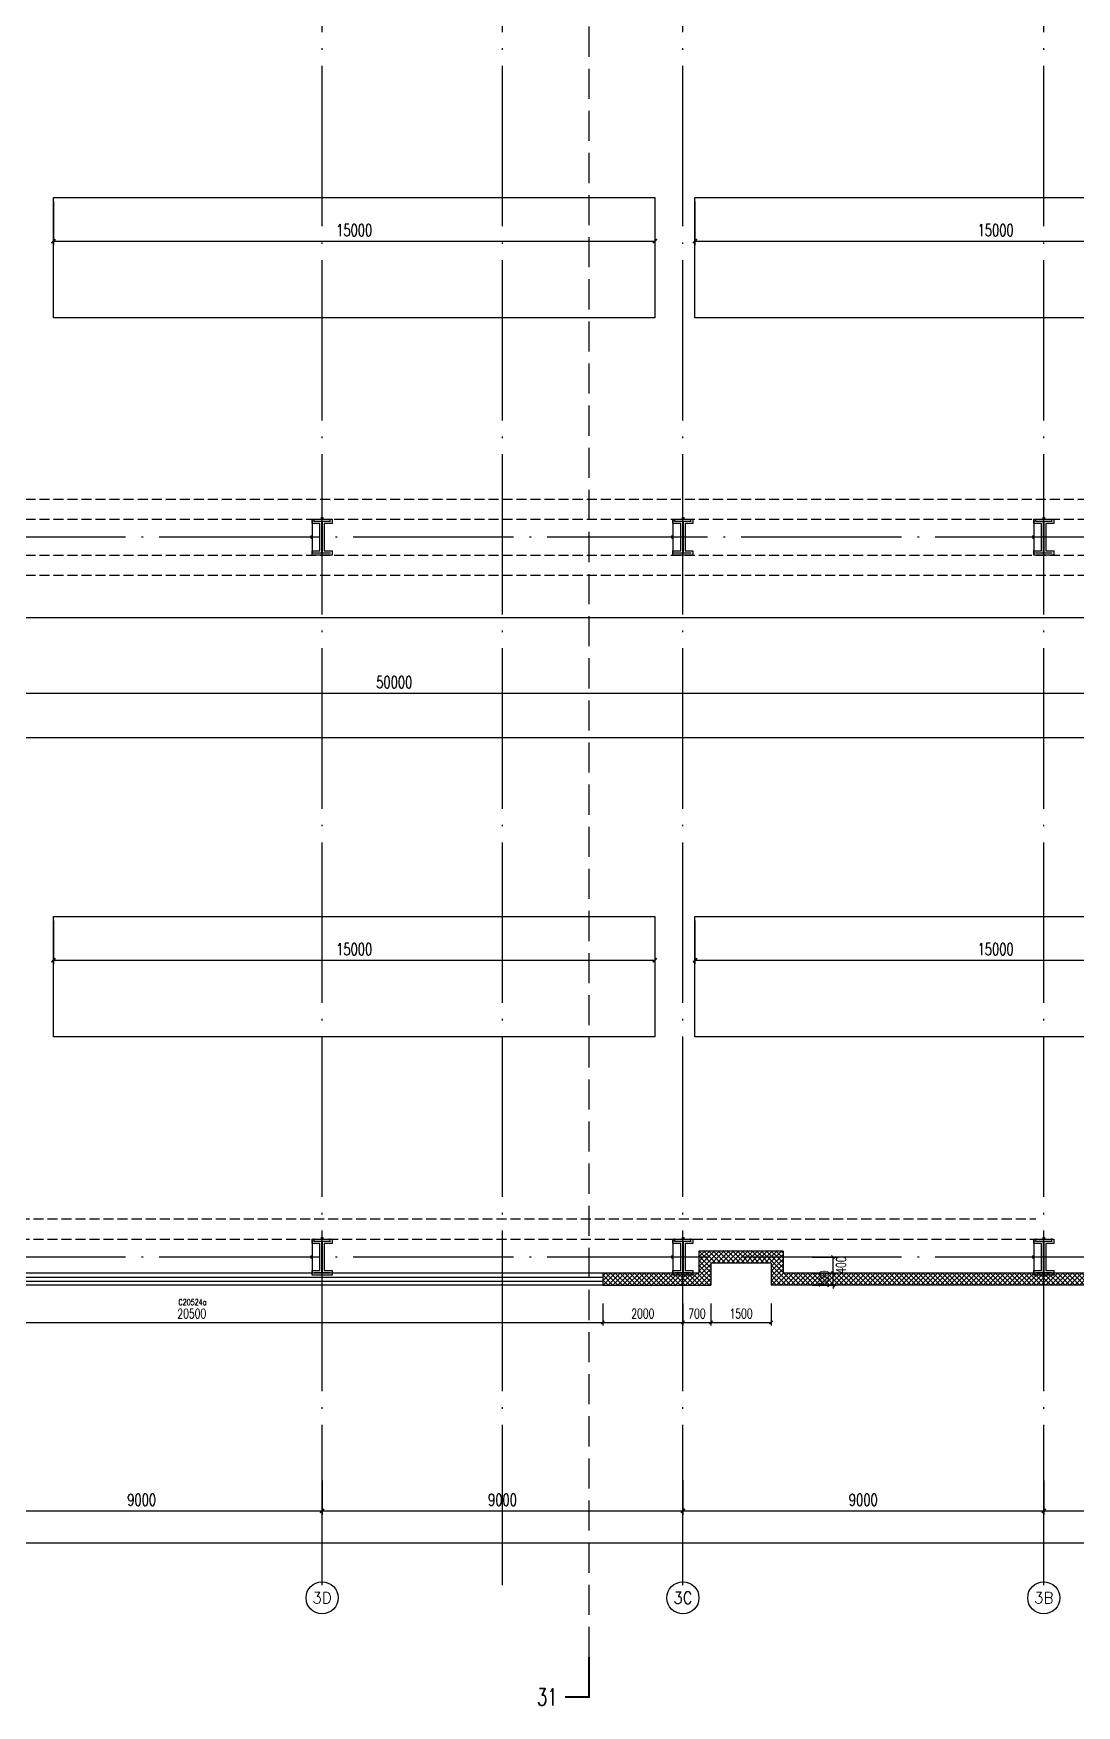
# Model space of a CAD drawing. Extents: x -1313754 to 847533, y 489853 to 941203.
# Drawn here: x -663054 to -637035, y 537738 to 579429 of the extents above; entities that cross this region are included whole.
import ezdxf
from ezdxf.enums import TextEntityAlignment as Align

# ---------------------------------------------------------------- set-up
doc = ezdxf.new("R2010")
doc.units = 0
doc.header["$LTSCALE"] = 1000
doc.header["$MEASUREMENT"] = 0
doc.linetypes.add('DASH', pattern=[0.35, 0.25, -0.1])
doc.linetypes.add('DOTE', pattern=[2.42, 2, -0.2, 0.02, -0.2])
doc.layers.get('Defpoints').update_dxf_attribs({"color": 210})
for name, color, linetype in [('A-AXIS-D', 1, 'Continuous'), ('A-AXIS-DOTE', 14, 'DOTE'), ('A-AXIS-DP', 126, 'Continuous'), ('A-HATCH-2', 251, 'Continuous'), ('A-SFCE', 30, 'Continuous'), ('A-WINDOW', 140, 'Continuous'), ('AS-COLN', 6, 'Continuous'), ('AS-WALL', 40, 'Continuous'), ('DIM_SYMB', 3, 'Continuous'), ('PUB_HATCH', 8, 'Continuous'), ('PUB_TEXT', 7, 'Continuous'), ('建-窗', 4, 'Continuous'), ('建-门窗编号', 7, 'Continuous')]:
    doc.layers.add(name, color=color, linetype=linetype)
doc.styles.add('_TCH_AXIS', font='COMPLEX', dxfattribs={"bigfont": 'GBCBIG'})
doc.styles.add('_TCH_DIM_T3', font='SIMPLEX', dxfattribs={"width": 0.705882, "bigfont": 'GBCBIG'})
doc.styles.add('_TCH_LABEL', font='COMPLEX', dxfattribs={"bigfont": 'GBCBIG'})
doc.styles.add('A-WIN-LABEL', font='SIMPLEX', dxfattribs={"bigfont": 'GBCBIG'})
doc.dimstyles.new('_TCH_ARCH&&10', dxfattribs={"dimtxt": 29.75, "dimasz": 10, "dimexe": 10, "dimexo": 10, "dimgap": 12.625, "dimtad": 1, "dimdec": 0, "dimzin": 0, "dimdsep": 46, "dimtxsty": '_TCH_DIM_T3', "dimblk": 'ARCHTICK', "dimcen": 0.09, "dimclrt": 7, "dimazin": 2, "dimtfac": 1, "dimtdec": 0, "dimtix": 1, "dimtmove": 2, "dimatfit": 3, "dimfxl": 0, "dimtolj": 1, "dimtzin": 0, "dimarcsym": 0})
doc.dimstyles.new('_TCH_ARCH&&100', dxfattribs={"dimtxt": 297.5, "dimasz": 100, "dimexe": 100, "dimexo": 100, "dimgap": 126.25, "dimtad": 1, "dimdec": 0, "dimzin": 0, "dimdsep": 46, "dimtxsty": '_TCH_DIM_T3', "dimblk": 'ARCHTICK', "dimcen": 0.09, "dimclrt": 7, "dimazin": 2, "dimtfac": 1, "dimtdec": 0, "dimtix": 1, "dimtmove": 2, "dimatfit": 3, "dimfxl": 0, "dimtolj": 1, "dimtzin": 0, "dimarcsym": 0})
doc.dimstyles.new('_TCH_ARCH&&80', dxfattribs={"dimtxt": 238, "dimasz": 80, "dimexe": 80, "dimexo": 80, "dimgap": 101, "dimtad": 1, "dimdec": 0, "dimzin": 0, "dimdsep": 46, "dimtxsty": '_TCH_DIM_T3', "dimblk": 'ARCHTICK', "dimcen": 0.09, "dimclrt": 7, "dimazin": 2, "dimtfac": 1, "dimtdec": 0, "dimtix": 1, "dimtmove": 2, "dimatfit": 3, "dimfxl": 0, "dimtolj": 1, "dimtzin": 0, "dimarcsym": 0})
pattern_1 = [(45, (60, 0), (-60.000061, 60.000061), []), (135, (60, 0), (-60.000061, -60.000061), [])]

# ---------------------------------------------------------------- blocks, each defined once
blk = doc.blocks.new('_ArchTick')
at = {"color": 0, "linetype": 'ByBlock', "const_width": 0.4}
blk.add_lwpolyline([(-0.5, -0.5), (0.5, 0.5)], dxfattribs=at)
blk = doc.blocks.new('*D1279')
at = {"layer": 'A-AXIS-D', "color": 0, "lineweight": -2}
for p, q in [((55882, -261470), (55882, -262328)), ((64882, -261470), (64882, -262328)), ((55882, -262228), (64882, -262228))]:
    blk.add_line(p, q, dxfattribs=at)
at = {"layer": 'Defpoints', "color": 0}
for p in [(55882, -261370), (64882, -261370), (64882, -262228)]:
    blk.add_point(p, dxfattribs=at)
at = {"layer": 'A-AXIS-D', "color": 0, "lineweight": -2, "xscale": 100, "yscale": 100, "zscale": 100, "rotation": 180}
blk.add_blockref('_ArchTick', (55882, -262228), dxfattribs=at)
at = {"layer": 'A-AXIS-D', "color": 0, "lineweight": -2, "xscale": 100, "yscale": 100, "zscale": 100}
blk.add_blockref('_ArchTick', (64882, -262228), dxfattribs=at)
at = {"layer": 'A-AXIS-D', "color": 7, "insert": (60382, -261953), "char_height": 297.5, "attachment_point": 5, "style": '_TCH_DIM_T3'}
blk.add_mtext('\\A1;9000', dxfattribs=at)
blk = doc.blocks.new('*D1280')
at = {"layer": 'A-AXIS-D', "color": 0, "lineweight": -2}
for p, q in [((64882, -261470), (64882, -262328)), ((73882, -261470), (73882, -262328)), ((64882, -262228), (73882, -262228))]:
    blk.add_line(p, q, dxfattribs=at)
at = {"layer": 'Defpoints', "color": 0}
for p in [(64882, -261370), (73882, -261370), (73882, -262228)]:
    blk.add_point(p, dxfattribs=at)
at = {"layer": 'A-AXIS-D', "color": 0, "lineweight": -2, "xscale": 100, "yscale": 100, "zscale": 100, "rotation": 180}
blk.add_blockref('_ArchTick', (64882, -262228), dxfattribs=at)
at = {"layer": 'A-AXIS-D', "color": 0, "lineweight": -2, "xscale": 100, "yscale": 100, "zscale": 100}
blk.add_blockref('_ArchTick', (73882, -262228), dxfattribs=at)
at = {"layer": 'A-AXIS-D', "color": 7, "insert": (69382, -261953), "char_height": 297.5, "attachment_point": 5, "style": '_TCH_DIM_T3'}
blk.add_mtext('\\A1;9000', dxfattribs=at)
blk = doc.blocks.new('*D1281')
at = {"layer": 'A-AXIS-D', "color": 0, "lineweight": -2}
for p, q in [((73882, -261470), (73882, -262328)), ((82882, -261470), (82882, -262328)), ((73882, -262228), (82882, -262228))]:
    blk.add_line(p, q, dxfattribs=at)
at = {"layer": 'Defpoints', "color": 0}
for p in [(73882, -261370), (82882, -261370), (82882, -262228)]:
    blk.add_point(p, dxfattribs=at)
at = {"layer": 'A-AXIS-D', "color": 0, "lineweight": -2, "xscale": 100, "yscale": 100, "zscale": 100, "rotation": 180}
blk.add_blockref('_ArchTick', (73882, -262228), dxfattribs=at)
at = {"layer": 'A-AXIS-D', "color": 0, "lineweight": -2, "xscale": 100, "yscale": 100, "zscale": 100}
blk.add_blockref('_ArchTick', (82882, -262228), dxfattribs=at)
at = {"layer": 'A-AXIS-D', "color": 7, "insert": (78382, -261953), "char_height": 297.5, "attachment_point": 5, "style": '_TCH_DIM_T3'}
blk.add_mtext('\\A1;9000', dxfattribs=at)
blk = doc.blocks.new('*D1282')
at = {"layer": 'A-AXIS-D', "color": 0, "lineweight": -2}
for p, q in [((82882, -261470), (82882, -262328)), ((91882, -261470), (91882, -262328)), ((82882, -262228), (91882, -262228))]:
    blk.add_line(p, q, dxfattribs=at)
at = {"layer": 'Defpoints', "color": 0}
for p in [(82882, -261370), (91882, -261370), (91882, -262228)]:
    blk.add_point(p, dxfattribs=at)
at = {"layer": 'A-AXIS-D', "color": 0, "lineweight": -2, "xscale": 100, "yscale": 100, "zscale": 100, "rotation": 180}
blk.add_blockref('_ArchTick', (82882, -262228), dxfattribs=at)
at = {"layer": 'A-AXIS-D', "color": 0, "lineweight": -2, "xscale": 100, "yscale": 100, "zscale": 100}
blk.add_blockref('_ArchTick', (91882, -262228), dxfattribs=at)
at = {"layer": 'A-AXIS-D', "color": 7, "insert": (87382, -261953), "char_height": 297.5, "attachment_point": 5, "style": '_TCH_DIM_T3'}
blk.add_mtext('\\A1;9000', dxfattribs=at)
blk = doc.blocks.new('*D1408')
at = {"layer": 'A-AXIS-D', "color": 0, "lineweight": -2}
for p, q in [((-93018, -261570), (-93018, -263128)), ((92682, -261570), (92682, -263128)), ((-93018, -263028), (92682, -263028))]:
    blk.add_line(p, q, dxfattribs=at)
at = {"layer": 'Defpoints', "color": 0}
for p in [(-93018, -261470), (92682, -261470), (92682, -263028)]:
    blk.add_point(p, dxfattribs=at)
at = {"layer": 'A-AXIS-D', "color": 0, "lineweight": -2, "xscale": 100, "yscale": 100, "zscale": 100, "rotation": 180}
blk.add_blockref('_ArchTick', (-93018, -263028), dxfattribs=at)
at = {"layer": 'A-AXIS-D', "color": 0, "lineweight": -2, "xscale": 100, "yscale": 100, "zscale": 100}
blk.add_blockref('_ArchTick', (92682, -263028), dxfattribs=at)
at = {"layer": 'A-AXIS-D', "color": 7, "insert": (-168, -262753), "char_height": 297.5, "attachment_point": 5, "style": '_TCH_DIM_T3'}
blk.add_mtext('\\A1;185700', dxfattribs=at)
blk = doc.blocks.new('4324324')
at = {"layer": 'A-HATCH-2', "linetype": 'DASH'}
for p, q in [((-313054.2, 567820), (-128854.2, 567820)), ((-313054.2, 567320), (-128854.2, 567320)), ((-313054.2, 566419.9), (-128854.2, 566419.9)), ((-313054.2, 565919.9), (-128854.2, 565919.9)), ((-312854.2, 549870), (-138054.2, 549870)), ((-312854.2, 549370), (-138054.2, 549370))]:
    blk.add_line(p, q, dxfattribs=at)
blk = doc.blocks.new('*D1767')
at = {"layer": 'A-AXIS-DP', "color": 0, "lineweight": -2}
for p, q in [((-165054, 621030), (-165054, 621079)), ((-165054, 621069), (-164654, 621069)), ((-164654, 621030), (-164654, 621079))]:
    blk.add_line(p, q, dxfattribs=at)
at = {"layer": 'Defpoints', "color": 0}
for p in [(-165054, 621020), (-164654, 621069), (-164654, 621020)]:
    blk.add_point(p, dxfattribs=at)
at = {"layer": 'A-AXIS-DP', "color": 0, "lineweight": -2, "xscale": 10, "yscale": 10, "zscale": 10, "rotation": 180}
blk.add_blockref('_ArchTick', (-165054, 621069), dxfattribs=at)
at = {"layer": 'A-AXIS-DP', "color": 0, "lineweight": -2, "xscale": 10, "yscale": 10, "zscale": 10}
blk.add_blockref('_ArchTick', (-164654, 621069), dxfattribs=at)
at = {"layer": 'A-AXIS-DP', "color": 7, "insert": (-164854, 621096), "char_height": 29.8, "attachment_point": 5, "style": '_TCH_DIM_T3'}
blk.add_mtext('\\A1;400', dxfattribs=at)
blk = doc.blocks.new('*D1768')
at = {"layer": 'A-AXIS-DP', "color": 0, "lineweight": -2}
for p, q in [((-165064, 621020), (-165105, 621020)), ((-165095, 620220), (-165095, 621020)), ((-165064, 620220), (-165105, 620220))]:
    blk.add_line(p, q, dxfattribs=at)
at = {"layer": 'Defpoints', "color": 0}
for p in [(-165095, 621020), (-165054, 621020), (-165054, 620220)]:
    blk.add_point(p, dxfattribs=at)
at = {"layer": 'A-AXIS-DP', "color": 0, "lineweight": -2, "xscale": 10, "yscale": 10, "zscale": 10}
for p, rotation in [((-165095, 621020), 90), ((-165095, 620220), 270)]:
    blk.add_blockref('_ArchTick', p, dxfattribs=dict(at, rotation=rotation))
at = {"layer": 'A-AXIS-DP', "color": 7, "insert": (-165123, 620620), "char_height": 29.8, "attachment_point": 5, "rotation": 90, "style": '_TCH_DIM_T3'}
blk.add_mtext('\\A1;800', dxfattribs=at)
blk = doc.blocks.new('*D2321')
at = {"layer": 'A-AXIS-DP', "color": 0, "lineweight": -2}
for p, q in [((-144054, 715580), (-144054, 714490)), ((-129054, 715580), (-129054, 714490)), ((-144054, 714590), (-129054, 714590))]:
    blk.add_line(p, q, dxfattribs=at)
at = {"layer": 'Defpoints', "color": 0}
for p in [(-144054, 715680), (-129054, 715680), (-129054, 714590)]:
    blk.add_point(p, dxfattribs=at)
at = {"layer": 'A-AXIS-DP', "color": 0, "lineweight": -2, "xscale": 100, "yscale": 100, "zscale": 100, "rotation": 180}
blk.add_blockref('_ArchTick', (-144054, 714590), dxfattribs=at)
at = {"layer": 'A-AXIS-DP', "color": 0, "lineweight": -2, "xscale": 100, "yscale": 100, "zscale": 100}
blk.add_blockref('_ArchTick', (-129054, 714590), dxfattribs=at)
at = {"layer": 'A-AXIS-DP', "color": 7, "insert": (-136554, 714865), "char_height": 297.5, "attachment_point": 5, "style": '_TCH_DIM_T3'}
blk.add_mtext('\\A1;15000', dxfattribs=at)
blk = doc.blocks.new('*D2322')
at = {"layer": 'A-AXIS-DP', "color": 0, "lineweight": -2}
for p, q in [((-179054, 719270), (-179054, 720380)), ((-179054, 720280), (-129054, 720280)), ((-129054, 719270), (-129054, 720380))]:
    blk.add_line(p, q, dxfattribs=at)
at = {"layer": 'Defpoints', "color": 0}
for p in [(-129054, 720280), (-179054, 719170), (-129054, 719170)]:
    blk.add_point(p, dxfattribs=at)
at = {"layer": 'A-AXIS-DP', "color": 0, "lineweight": -2, "xscale": 100, "yscale": 100, "zscale": 100, "rotation": 180}
blk.add_blockref('_ArchTick', (-179054, 720280), dxfattribs=at)
at = {"layer": 'A-AXIS-DP', "color": 0, "lineweight": -2, "xscale": 100, "yscale": 100, "zscale": 100}
blk.add_blockref('_ArchTick', (-129054, 720280), dxfattribs=at)
at = {"layer": 'A-AXIS-DP', "color": 7, "insert": (-154054, 720555), "char_height": 297.5, "attachment_point": 5, "style": '_TCH_DIM_T3'}
blk.add_mtext('\\A1;50000', dxfattribs=at)
blk = doc.blocks.new('*D321')
at = {"layer": 'A-AXIS-DP', "color": 0, "lineweight": -2}
for p, q in [((-643634, 548520), (-643030, 548520)), ((-643110, 548520), (-643110, 548600)), ((-643110, 548220), (-643110, 548520)), ((-643634, 548220), (-643030, 548220)), ((-643110, 548220), (-643110, 548140))]:
    blk.add_line(p, q, dxfattribs=at)
at = {"layer": 'Defpoints', "color": 0}
for p in [(-643714, 548520), (-643110, 548520), (-643714, 548220)]:
    blk.add_point(p, dxfattribs=at)
at = {"layer": 'A-AXIS-DP', "color": 0, "lineweight": -2, "xscale": 80, "yscale": 80, "zscale": 80}
for p, rotation in [((-643110, 548520), 270), ((-643110, 548220), 90)]:
    blk.add_blockref('_ArchTick', p, dxfattribs=dict(at, rotation=rotation))
at = {"layer": 'A-AXIS-DP', "color": 7, "insert": (-643330, 548370), "char_height": 238, "attachment_point": 5, "rotation": 90, "style": '_TCH_DIM_T3'}
blk.add_mtext('\\A1;300', dxfattribs=at)
blk = doc.blocks.new('*D322')
at = {"layer": 'A-AXIS-DP', "color": 0, "lineweight": -2}
for p, q in [((-643634, 548920), (-643030, 548920)), ((-643110, 548520), (-643110, 548920)), ((-643634, 548520), (-643030, 548520))]:
    blk.add_line(p, q, dxfattribs=at)
at = {"layer": 'Defpoints', "color": 0}
for p in [(-643714, 548920), (-643110, 548920), (-643714, 548520)]:
    blk.add_point(p, dxfattribs=at)
at = {"layer": 'A-AXIS-DP', "color": 0, "lineweight": -2, "xscale": 80, "yscale": 80, "zscale": 80}
for p, rotation in [((-643110, 548920), 90), ((-643110, 548520), 270)]:
    blk.add_blockref('_ArchTick', p, dxfattribs=dict(at, rotation=rotation))
at = {"layer": 'A-AXIS-DP', "color": 7, "insert": (-642910, 548720), "char_height": 238, "attachment_point": 5, "rotation": 90, "style": '_TCH_DIM_T3'}
blk.add_mtext('\\A1;400', dxfattribs=at)
blk = doc.blocks.new('*D412')
at = {"layer": 'A-AXIS-DP', "color": 0, "lineweight": -2}
for p, q in [((-669354, 547760), (-669354, 547210)), ((-648854, 547760), (-648854, 547210)), ((-669354, 547290), (-648854, 547290))]:
    blk.add_line(p, q, dxfattribs=at)
at = {"layer": 'Defpoints', "color": 0}
for p in [(-669354, 547840), (-648854, 547840), (-648854, 547290)]:
    blk.add_point(p, dxfattribs=at)
at = {"layer": 'A-AXIS-DP', "color": 0, "lineweight": -2, "xscale": 80, "yscale": 80, "zscale": 80, "rotation": 180}
blk.add_blockref('_ArchTick', (-669354, 547290), dxfattribs=at)
at = {"layer": 'A-AXIS-DP', "color": 0, "lineweight": -2, "xscale": 80, "yscale": 80, "zscale": 80}
blk.add_blockref('_ArchTick', (-648854, 547290), dxfattribs=at)
at = {"layer": 'A-AXIS-DP', "color": 7, "insert": (-659104, 547510), "char_height": 238, "attachment_point": 5, "style": '_TCH_DIM_T3'}
blk.add_mtext('\\A1;20500', dxfattribs=at)
blk = doc.blocks.new('*D413')
at = {"layer": 'A-AXIS-DP', "color": 0, "lineweight": -2}
for p, q in [((-648854, 547760), (-648854, 547210)), ((-646854, 547760), (-646854, 547210)), ((-648854, 547290), (-646854, 547290))]:
    blk.add_line(p, q, dxfattribs=at)
at = {"layer": 'Defpoints', "color": 0}
for p in [(-648854, 547840), (-646854, 547840), (-646854, 547290)]:
    blk.add_point(p, dxfattribs=at)
at = {"layer": 'A-AXIS-DP', "color": 0, "lineweight": -2, "xscale": 80, "yscale": 80, "zscale": 80, "rotation": 180}
blk.add_blockref('_ArchTick', (-648854, 547290), dxfattribs=at)
at = {"layer": 'A-AXIS-DP', "color": 0, "lineweight": -2, "xscale": 80, "yscale": 80, "zscale": 80}
blk.add_blockref('_ArchTick', (-646854, 547290), dxfattribs=at)
at = {"layer": 'A-AXIS-DP', "color": 7, "insert": (-647854, 547510), "char_height": 238, "attachment_point": 5, "style": '_TCH_DIM_T3'}
blk.add_mtext('\\A1;2000', dxfattribs=at)
blk = doc.blocks.new('*D414')
at = {"layer": 'A-AXIS-DP', "color": 0, "lineweight": -2}
for p, q in [((-646854, 547760), (-646854, 547210)), ((-646154, 547760), (-646154, 547210)), ((-646854, 547290), (-646154, 547290))]:
    blk.add_line(p, q, dxfattribs=at)
at = {"layer": 'Defpoints', "color": 0}
for p in [(-646854, 547840), (-646154, 547840), (-646154, 547290)]:
    blk.add_point(p, dxfattribs=at)
at = {"layer": 'A-AXIS-DP', "color": 0, "lineweight": -2, "xscale": 80, "yscale": 80, "zscale": 80, "rotation": 180}
blk.add_blockref('_ArchTick', (-646854, 547290), dxfattribs=at)
at = {"layer": 'A-AXIS-DP', "color": 0, "lineweight": -2, "xscale": 80, "yscale": 80, "zscale": 80}
blk.add_blockref('_ArchTick', (-646154, 547290), dxfattribs=at)
at = {"layer": 'A-AXIS-DP', "color": 7, "insert": (-646504, 547510), "char_height": 238, "attachment_point": 5, "style": '_TCH_DIM_T3'}
blk.add_mtext('\\A1;700', dxfattribs=at)
blk = doc.blocks.new('*D415')
at = {"layer": 'A-AXIS-DP', "color": 0, "lineweight": -2}
for p, q in [((-646154, 547760), (-646154, 547210)), ((-644654, 547760), (-644654, 547210)), ((-646154, 547290), (-644654, 547290))]:
    blk.add_line(p, q, dxfattribs=at)
at = {"layer": 'Defpoints', "color": 0}
for p in [(-646154, 547840), (-644654, 547840), (-644654, 547290)]:
    blk.add_point(p, dxfattribs=at)
at = {"layer": 'A-AXIS-DP', "color": 0, "lineweight": -2, "xscale": 80, "yscale": 80, "zscale": 80, "rotation": 180}
blk.add_blockref('_ArchTick', (-646154, 547290), dxfattribs=at)
at = {"layer": 'A-AXIS-DP', "color": 0, "lineweight": -2, "xscale": 80, "yscale": 80, "zscale": 80}
blk.add_blockref('_ArchTick', (-644654, 547290), dxfattribs=at)
at = {"layer": 'A-AXIS-DP', "color": 7, "insert": (-645404, 547510), "char_height": 238, "attachment_point": 5, "style": '_TCH_DIM_T3'}
blk.add_mtext('\\A1;1500', dxfattribs=at)
blk = doc.blocks.new('WINDOW2DLIB$DYNSTYLE$00000005')
at = {"color": 0}
for points in [[(-0.5, 0.5), (-0.5, -0.5)], [(-0.5, 0.5), (0.5, 0.5)], [(0.5, -0.5), (0.5, 0.5)], [(0.5, 0.1667), (-0.5, 0.1667)], [(0.5, -0.1667), (-0.5, -0.1667)], [(-0.5, -0.5), (0.5, -0.5)]]:
    blk.add_lwpolyline(points, dxfattribs=at)
blk = doc.blocks.new('dote')
at = {"layer": 'A-AXIS-D'}
for centre in [(64882.2, -264396), (73882.2, -264396), (82882.2, -264396)]:
    blk.add_circle(centre, 400, dxfattribs=at)
at = {"layer": 'A-AXIS-DOTE', "ltscale": 2}
for p, q in [((64882.2, -264080), (64882.2, -167560.7)), ((69382.2, -264080), (69382.2, -167560.7)), ((73882.2, -264080), (73882.2, -167560.7)), ((82882.2, -264080), (82882.2, -167560.7)), ((98696.4, -237950), (-97273.6, -237950)), ((98696.4, -255900), (-97273.6, -255900))]:
    blk.add_line(p, q, dxfattribs=at)
at = {"layer": 'DIM_SYMB', "linetype": 'DASH', "ltscale": 3}
blk.add_lwpolyline([(71542.3, -265870), (71542.3, -177720)], dxfattribs=at)
at = {"layer": 'DIM_SYMB', "const_width": 50}
blk.add_lwpolyline([(70942.3, -266870), (71542.3, -266870), (71542.3, -265870)], dxfattribs=at)
at = {"layer": 'PUB_TEXT', "style": '_TCH_AXIS'}
for s, height, p, p2 in [('3D', 282.17, (64640.3, -264537.1), (65124.1, -264537.1)), ('3C', 294.28, (73644, -264543.2), (74120.4, -264543.2)), ('3B', 282.17, (82640.3, -264537.1), (83124.1, -264537.1))]:
    blk.add_text(s, height=height, dxfattribs=at).set_placement(p, p2, align=Align.FIT)
at = {"layer": 'PUB_TEXT', "style": '_TCH_LABEL', "width": 0.705882}
blk.add_text('31', height=425, dxfattribs=at).set_placement((70242.3, -267082.5))
at = {"layer": 'A-AXIS-D'}
for base, p1, p2, picture, middle in [((64882.2, -262227.8), (55882.2, -261369.8), (64882.2, -261369.8), '*D1279', (60382.2, -261952.8)), ((73882.2, -262227.8), (64882.2, -261369.8), (73882.2, -261369.8), '*D1280', (69382.2, -261952.8)), ((82882.2, -262227.8), (73882.2, -261369.8), (82882.2, -261369.8), '*D1281', (78382.2, -261952.8)), ((91882.2, -262227.8), (82882.2, -261369.8), (91882.2, -261369.8), '*D1282', (87382.2, -261952.8)), ((92682.2, -263027.8), (-93017.8, -261469.8), (92682.2, -261469.8), '*D1408', (-167.8, -262752.8))]:
    dim = blk.add_linear_dim(base=base, p1=p1, p2=p2, angle=0, dimstyle='_TCH_ARCH&&100', override={"dimgap": 0}, dxfattribs=at)
    dim.commit()
    dim.dimension.update_dxf_attribs({"geometry": picture, "text_midpoint": middle, "dimtype": 161})
blk = doc.blocks.new('w42343243')
at = {"layer": 'A-HATCH-2'}
blk.add_lwpolyline([(-165104.2, 621070), (-164604.2, 621070), (-164604.2, 620958), (-164800.2, 620958), (-164800.2, 620282), (-164604.2, 620282), (-164604.2, 620170), (-165104.2, 620170), (-165104.2, 620282), (-164908.2, 620282), (-164908.2, 620958), (-165104.2, 620958)], close=True, dxfattribs=at)
at = {"layer": 'AS-COLN', "color": 3}
blk.add_lwpolyline([(-165054.2, 621020), (-164654.2, 621020), (-164654.2, 621008), (-164850.2, 621008), (-164850.2, 620232), (-164654.2, 620232), (-164654.2, 620220), (-165054.2, 620220), (-165054.2, 620232), (-164858.2, 620232), (-164858.2, 621008), (-165054.2, 621008)], close=True, dxfattribs=at)
at = {"layer": 'A-AXIS-DP'}
for p1, p2, distance, picture, middle in [((-165054.2, 620220), (-165054.2, 621020), 41.2, '*D1768', (-165122.9, 620620)), ((-165054.2, 621020), (-164654.2, 621020), 48.8, '*D1767', (-164854.2, 621096.2))]:
    dim = blk.add_aligned_dim(p1=p1, p2=p2, distance=distance, dimstyle='_TCH_ARCH&&10', dxfattribs=at)
    dim.commit()
    dim.dimension.update_dxf_attribs({"geometry": picture, "text_midpoint": middle})
blk = doc.blocks.new('42343')
at = {"layer": 'A-WINDOW'}
for p in [(9000, -53750), (18000, -53750), (27000, -53750), (9000, -71700), (18000, -71700), (27000, -71700)]:
    blk.add_blockref('w42343243', p, dxfattribs=at)
blk = doc.blocks.new('w42332')
at = {"layer": 'A-SFCE', "color": 5}
blk.add_lwpolyline([(-144054.2, 715680), (-129054.2, 715680), (-129054.2, 712680), (-144054.2, 712680)], close=True, dxfattribs=at)
at = {"layer": 'A-AXIS-DP', "color": 1}
dim = blk.add_aligned_dim(p1=(-144054.2, 715680), p2=(-129054.2, 715680), distance=-1090, dimstyle='_TCH_ARCH&&100', dxfattribs=at)
dim.commit()
dim.dimension.update_dxf_attribs({"geometry": '*D2321', "text_midpoint": (-136554.2, 714865)})
blk = doc.blocks.new('w42342132')
at = {"layer": 'A-SFCE', "color": 5}
blk.add_lwpolyline([(-179054.2, 722170), (-129054.2, 722170), (-129054.2, 719170), (-179054.2, 719170)], close=True, dxfattribs=at)
at = {"layer": 'A-AXIS-DP', "color": 1}
dim = blk.add_aligned_dim(p1=(-179054.2, 719170), p2=(-129054.2, 719170), distance=1110, dimstyle='_TCH_ARCH&&100', dxfattribs=at)
dim.commit()
dim.dimension.update_dxf_attribs({"geometry": '*D2322', "text_midpoint": (-154054.2, 720555)})
blk = doc.blocks.new('4234324333332222')
at = {"layer": 'A-SFCE'}
for name, p in [('w42332', (-18500, -104750)), ('w42332', (-2500, -104750)), ('w42342132', (0, -121710)), ('w42332', (-18500, -122680)), ('w42332', (-2500, -122680))]:
    blk.add_blockref(name, p, dxfattribs=at)

msp = doc.modelspace()

# ---------------------------------------------------------------- hatches: boundary and pattern name
at = {"layer": 'PUB_HATCH'}
h = msp.add_hatch(dxfattribs=at)
h.set_pattern_fill('多孔材料', color=256, scale=30, style=0)
h.set_pattern_definition(pattern_1)
h.paths.add_polyline_path([(-644654.2, 548770), (-644354.2, 549070), (-646454.2, 549070), (-646154.2, 548770)])
h = msp.add_hatch(dxfattribs=at)
h.set_pattern_fill('多孔材料', color=256, scale=30, style=0)
h.set_pattern_definition(pattern_1)
h.paths.add_polyline_path([(-646154.2, 548770), (-646454.2, 549070), (-646454.2, 548520), (-646154.2, 548220)])
h = msp.add_hatch(dxfattribs=at)
h.set_pattern_fill('多孔材料', color=256, scale=30, style=0)
h.set_pattern_definition(pattern_1)
h.paths.add_polyline_path([(-644354.2, 549070), (-644654.2, 548770), (-644654.2, 548220), (-644354.2, 548520)])
h = msp.add_hatch(dxfattribs=at)
h.set_pattern_fill('多孔材料', color=256, scale=30, style=0)
h.set_pattern_definition(pattern_1)
h.paths.add_polyline_path([(-646454.2, 548520), (-648854.2, 548520), (-648854.2, 548220), (-646154.2, 548220)])
h = msp.add_hatch(dxfattribs=at)
h.set_pattern_fill('多孔材料', color=256, scale=30, style=0)
h.set_pattern_definition(pattern_1)
h.paths.add_polyline_path([(-628204.2, 548420), (-628354.2, 548520), (-644354.2, 548520), (-644654.2, 548220), (-628204.2, 548220)])

# ---------------------------------------------------------------- linework, layer by layer
at = {"layer": 'AS-WALL'}
for p, q in [((-644354.2, 549070), (-646454.2, 549070)), ((-646454.2, 549070), (-646454.2, 548520)), ((-644654.2, 548770), (-646154.2, 548770)), ((-646154.2, 548770), (-646154.2, 548220)), ((-644654.2, 548770), (-644654.2, 548220)), ((-644354.2, 549070), (-644354.2, 548520)), ((-646454.2, 548520), (-648854.2, 548520)), ((-648854.2, 548520), (-648854.2, 548220)), ((-628354.2, 548520), (-644354.2, 548520)), ((-648854.2, 548220), (-646154.2, 548220)), ((-628204.2, 548220), (-644654.2, 548220))]:
    msp.add_line(p, q, dxfattribs=at)

# ---------------------------------------------------------------- block references
at = {"layer": 'A-SFCE'}
msp.add_blockref('4234324333332222', (-500000, -35590), dxfattribs=at)
at = {"layer": 'A-WINDOW'}
for name in ['42343', '4324324']:
    msp.add_blockref(name, (-500000, 0), dxfattribs=at)
at = {"layer": 'AS-WALL'}
msp.add_blockref('dote', (-720736.4, 804820), dxfattribs=at)
at = {"layer": '建-窗'}
ref = msp.add_blockref('WINDOW2DLIB$DYNSTYLE$00000005', (-659104.2, 548370), dxfattribs=dict(at, xscale=20500, yscale=-300, zscale=300, rotation=179.9999999995183))
ref.add_attrib('A', 'C20524a', (-659436.7, 547720.6), dxfattribs={"layer": '建-门窗编号', "ltscale": 500, "height": 148.75, "rotation": 360, "style": 'A-WIN-LABEL', "width": 0.705882})

# ---------------------------------------------------------------- dimensions: what is measured, and where the dimension line sits
at = {"layer": 'A-AXIS-DP'}
dim = msp.add_linear_dim(base=(-643110, 548920), p1=(-643714.2, 548519.9), p2=(-643714.2, 548920), angle=90, dimstyle='_TCH_ARCH&&80', dxfattribs=at)
dim.commit()
dim.dimension.update_dxf_attribs({"geometry": '*D322', "text_midpoint": (-642910, 548720), "dimtype": 129})
for p1, p2, distance, picture, middle in [((-643714.2, 548219.9), (-643714.2, 548519.9), -604.2, '*D321', (-643330, 548369.9)), ((-669354.2, 547840), (-648854.2, 547840), -550, '*D412', (-659104.2, 547510)), ((-648854.2, 547840), (-646854.2, 547840), -550, '*D413', (-647854.2, 547510)), ((-646854.2, 547840), (-646154.2, 547840), -550, '*D414', (-646504.2, 547510)), ((-646154.2, 547840), (-644654.2, 547840), -550, '*D415', (-645404.2, 547510))]:
    dim = msp.add_aligned_dim(p1=p1, p2=p2, distance=distance, dimstyle='_TCH_ARCH&&80', dxfattribs=at)
    dim.commit()
    dim.dimension.update_dxf_attribs({"geometry": picture, "text_midpoint": middle})

doc.saveas('drawing.dxf')
